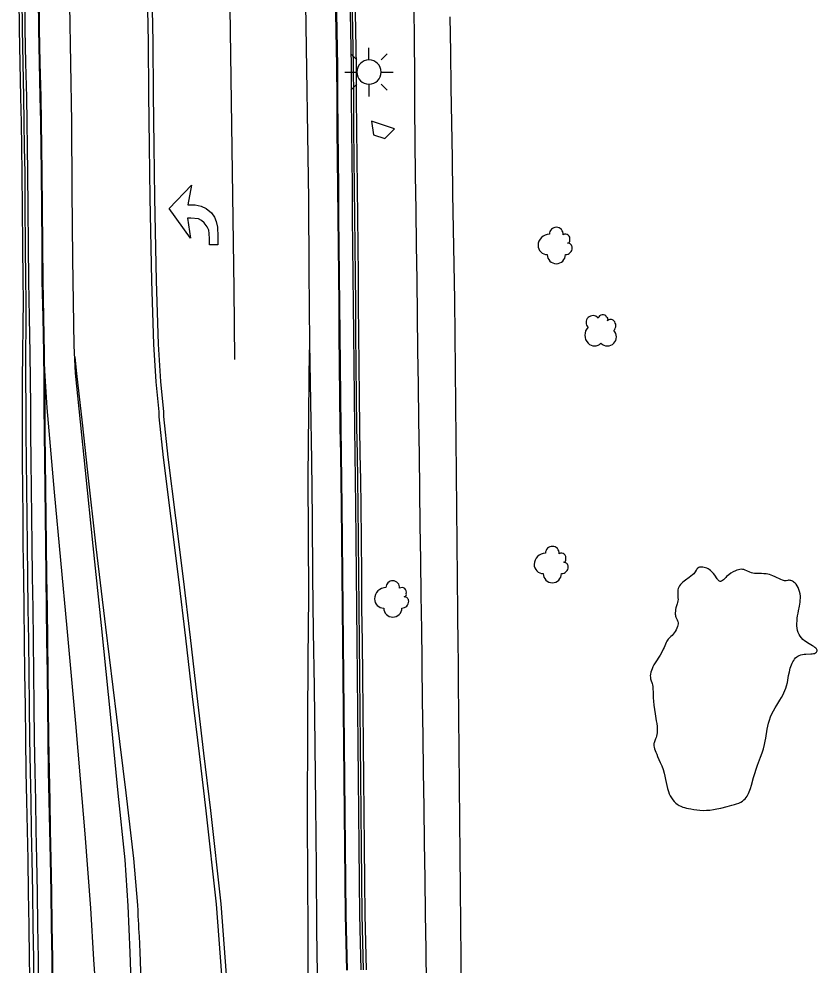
# Model space of a CAD drawing. Header units: feet. Extents: x 3174203 to 3175581, y 1715832 to 1717426.
# Drawn here: x 3175466.3 to 3175574.3, y 1715989 to 1716117.1 of the extents above; entities that cross this region are included whole.
import ezdxf

# ---------------------------------------------------------------- set-up
doc = ezdxf.new("R2010")
doc.units = ezdxf.units.FT
doc.header["$MEASUREMENT"] = 0
for name, color, linetype, lineweight in [('BACK_OF_CURB', 5, 'Continuous', 30), ('BOTTOM_OF_CURB', 3, 'Continuous', 30), ('FOOT_PATH', 2, 'Continuous', 30), ('GUTTER', 30, 'Continuous', 30), ('LIGHT_POLE', 5, 'Continuous', 30), ('PAINT_STRIPE', 4, 'Continuous', 30), ('SHRUB', 14, 'Continuous', 30), ('SIGN_BOARD', 2, 'Continuous', 30), ('SINGLE_TREE', 3, 'Continuous', 30), ('TOP_OF_CURB', 1, 'Continuous', 30)]:
    doc.layers.add(name, color=color, linetype=linetype, lineweight=lineweight)
doc.layers.add('PAVED_ROAD', color=140, linetype='Continuous', lineweight=30, true_color=0x38a9ff)
doc.layers.add('TREELINE', color=80, linetype='Continuous', lineweight=30, true_color=0x36ff17)

# ---------------------------------------------------------------- blocks, each defined once
blk = doc.blocks.new('SYM205')
at = {"lineweight": -2}
for p, q in [((0, 0.25), (0, 0.5)), ((-0.25, 0.25), (-0.375, 0.375)), ((0.25, 0.25), (0.375, 0.375)), ((0.25, 0), (0.5, 0)), ((-0.25, -0.25), (-0.375, -0.375)), ((0, -0.25), (0, -0.5)), ((0.25, -0.25), (0.375, -0.375))]:
    blk.add_line(p, q, dxfattribs=at)
at = {"lineweight": -2, "flags": 128}
blk.add_lwpolyline([(-0.5, 0), (-0.25, 0, 1), (0.25, 0, 1), (-0.25, 0)], format="xyb", dxfattribs=at)
blk = doc.blocks.new('SYM205_1')
at = {"layer": 'LIGHT_POLE', "ltscale": 0.25, "xscale": 26.246667, "yscale": 26.246667, "zscale": 26.246667}
blk.add_blockref('SYM205', (0, 0), dxfattribs=at)
blk = doc.blocks.new('SYM003')
at = {"layer": 'LIGHT_POLE', "ltscale": 0.25, "xscale": 0.5, "yscale": 0.5, "zscale": 0.5}
blk.add_blockref('SYM205_1', (0, 0), dxfattribs=at)
blk = doc.blocks.new('SYM231')
at = {"layer": 'SHRUB', "ltscale": 0.25}
for centre, radius, start, end in [((-3.391965, -0.296476), 6.151558, 89.999957, 180.000043), ((0.298974, 5.855085), 3.690935, 89.999957, 180.000043), ((0.29898, 5.855085), 3.690935, 354.734283, 90.000043), ((5.220229, 3.394459), 2.460623, 342.885514, 120.419776), ((6.45054, 2.164144), 1.230312, 269.999957, 24.295265), ((6.450541, -1.526791), 2.460623, 359.999957, 90.000043), ((-4.622277, -0.296484), 4.921246, 179.999957, 270.000043), ((5.22023, -1.526796), 3.690935, 269.999957, 0.000043), ((0.298973, -5.217734), 4.921246, 179.999957, 270.000043), ((0.298981, -5.217734), 4.921246, 269.999957, 0.000043)]:
    blk.add_arc(centre, radius, start, end, dxfattribs=at)
blk = doc.blocks.new('SYM006')
at = {"layer": 'SHRUB', "ltscale": 0.25, "xscale": 0.5, "yscale": 0.5, "zscale": 0.5}
blk.add_blockref('SYM231', (0, 0), dxfattribs=at)
blk = doc.blocks.new('SYM217')
at = {"layer": 'SINGLE_TREE', "ltscale": 0.25}
for centre, radius, start, end in [((-3.999321, 4.74055), 3.690935, 134.999957, 225.000043), ((-3.999317, 4.740554), 3.690935, 39.734283, 135.000043), ((1.220457, 6.480478), 2.460623, 27.885514, 165.419776), ((2.960383, 6.480475), 1.230312, 314.999957, 69.295265), ((5.570268, 3.870591), 2.460623, 44.999957, 135.000043), ((4.70031, 3.000626), 3.690935, 314.999957, 45.000043), ((-2.259399, -2.219148), 6.151558, 134.999957, 225.000043), ((3.830349, -3.08911), 4.921246, 314.999957, 45.000043), ((-3.129355, -3.089116), 4.921246, 224.999957, 315.000043), ((3.830344, -3.089116), 4.921246, 224.999957, 315.000043)]:
    blk.add_arc(centre, radius, start, end, dxfattribs=at)
blk = doc.blocks.new('SYM007')
at = {"layer": 'SINGLE_TREE', "ltscale": 0.25, "xscale": 0.5, "yscale": 0.5, "zscale": 0.5}
blk.add_blockref('SYM217', (0, 0), dxfattribs=at)
blk = doc.blocks.new('SYM207')
at = {"layer": 'SIGN_BOARD', "ltscale": 2.809322}
blk.add_3dface([(-1.322683, 1.213682), (-1.067804, -0.602562), (0.487143, -1.125157), (1.787212, 0.168493)], dxfattribs=at)
blk = doc.blocks.new('SYM008')
at = {"layer": 'SIGN_BOARD', "ltscale": 2.809322, "xscale": 0.5, "yscale": 0.5, "zscale": 0.5}
blk.add_blockref('SYM207', (0, 0), dxfattribs=at)

msp = doc.modelspace()

# ---------------------------------------------------------------- linework, layer by layer
at = {"layer": 'BACK_OF_CURB'}
for points in [[(3175511.784587, 1716120.375135, 5255.079), (3175511.873038, 1716115.563173, 5254.977), (3175511.96157, 1716110.746856, 5254.908), (3175511.986335, 1716106.49212, 5254.92), (3175512.011065, 1716102.243445, 5254.765), (3175512.053643, 1716098.280029, 5254.706019), (3175512.096239, 1716094.314907, 5254.645629), (3175512.138835, 1716090.349785, 5254.581381), (3175512.181439, 1716086.383957, 5254.519147), (3175512.215895, 1716082.42579, 5254.461747), (3175512.250344, 1716078.468331, 5254.404748), (3175512.284789, 1716074.511491, 5254.344754), (3175512.329163, 1716070.282665, 5254.280489), (3175512.373544, 1716066.053219, 5254.219328), (3175512.417906, 1716061.825563, 5254.158753), (3175512.473165, 1716058.295791, 5254.112243), (3175512.528453, 1716054.76423, 5254.066424), (3175512.583777, 1716051.230368, 5254.024546), (3175512.625252, 1716046.631405, 5253.975294), (3175512.666707, 1716042.034742, 5253.92999), (3175512.708159, 1716037.438353, 5253.885505), (3175512.753402, 1716032.824765, 5253.838864), (3175512.798647, 1716028.210903, 5253.795144), (3175512.843893, 1716023.597042, 5253.754311), (3175512.889138, 1716018.983181, 5253.717262), (3175512.934384, 1716014.36932, 5253.683728), (3175512.979629, 1716009.755458, 5253.653723), (3175513.024874, 1716005.141597, 5253.621984), (3175513.07012, 1716000.527736, 5253.586186), (3175513.115311, 1715995.919445, 5253.549), (3175513.211532, 1715992.201507, 5253.513), (3175513.308064, 1715988.471555, 5253.635)], [(3175466.347184, 1716119.984637, 5255.104), (3175466.383274, 1716115.721212, 5255.095), (3175466.479947, 1716111.125289, 5254.992), (3175466.576469, 1716106.536589, 5254.900762), (3175466.63097, 1716103.131641, 5254.834979), (3175466.685504, 1716099.72463, 5254.769618), (3175466.739982, 1716096.321091, 5254.708856), (3175466.776888, 1716091.430367, 5254.625539), (3175466.81382, 1716086.53617, 5254.546357), (3175466.850795, 1716081.636441, 5254.467855), (3175466.90218, 1716079.191906, 5254.430789), (3175466.764572, 1716068.272148, 5254.281193), (3175466.763049, 1716064.697757, 5254.236551), (3175466.781367, 1716061.130108, 5254.195805), (3175466.763108, 1716057.337106, 5254.153217), (3175466.806868, 1716053.543738, 5254.114622), (3175466.850629, 1716049.75037, 5254.080636), (3175466.894395, 1716045.95647, 5254.051594), (3175466.947783, 1716041.646698, 5254.019999), (3175467.001164, 1716037.337457, 5253.98696), (3175467.054548, 1716033.028007, 5253.950802), (3175467.110996, 1716028.591141, 5253.912999), (3175467.167442, 1716024.154484, 5253.87877), (3175467.223888, 1716019.717827, 5253.848495), (3175467.2804, 1716015.276002, 5253.823), (3175467.363684, 1716011.309648, 5253.746), (3175467.446859, 1716007.348463, 5253.919), (3175467.529959, 1716003.390856, 5253.907), (3175467.598338, 1715998.911788, 5253.763), (3175467.666771, 1715994.429141, 5253.681), (3175467.735205, 1715989.946493, 5253.732), (3175467.803632, 1715985.464253, 5253.697)]]:
    msp.add_polyline3d(points, dxfattribs=at)
at = {"layer": 'BOTTOM_OF_CURB'}
for points in [[(3175511.002821, 1716125.174354, 5254.753), (3175511.179724, 1716115.550428, 5254.51), (3175511.268176, 1716110.738466, 5254.418), (3175511.292915, 1716106.488084, 5254.361681), (3175511.317655, 1716102.237703, 5254.298262), (3175511.360251, 1716098.27258, 5254.2377), (3175511.402848, 1716094.307458, 5254.17289), (3175511.445444, 1716090.342336, 5254.106672), (3175511.48804, 1716086.377214, 5254.043608), (3175511.52249, 1716082.419754, 5253.98422), (3175511.556939, 1716078.462295, 5253.925495), (3175511.591389, 1716074.504835, 5253.870297), (3175511.63577, 1716070.275389, 5253.81075), (3175511.680151, 1716066.045943, 5253.746762), (3175511.724531, 1716061.816497, 5253.687187), (3175511.779819, 1716058.284936, 5253.635449), (3175511.835107, 1716054.753375, 5253.587803), (3175511.890394, 1716051.221814, 5253.544191), (3175511.931849, 1716046.625151, 5253.492334), (3175511.973304, 1716042.028489, 5253.443478), (3175512.014758, 1716037.431826, 5253.397434), (3175512.060004, 1716032.817965, 5253.35482), (3175512.105249, 1716028.204104, 5253.316093), (3175512.150495, 1716023.590242, 5253.281031), (3175512.19574, 1716018.976381, 5253.249938), (3175512.240986, 1716014.36252, 5253.219478), (3175512.286231, 1716009.748658, 5253.184658), (3175512.331476, 1716005.134797, 5253.149047), (3175512.376722, 1716000.520936, 5253.109075), (3175512.421967, 1715995.907075, 5253.070323), (3175512.518333, 1715992.183566, 5253.04344), (3175512.614698, 1715988.460058, 5253.017368)], [(3175469.053182, 1715985.482922, 5253.089), (3175468.984748, 1715989.965569, 5253.166), (3175468.916315, 1715994.448217, 5253.141), (3175468.847881, 1715998.930864, 5253.174715), (3175468.779448, 1716003.413512, 5253.206792), (3175468.696273, 1716007.374697, 5253.2329), (3175468.613097, 1716011.335883, 5253.259463), (3175468.529922, 1716015.297068, 5253.28167), (3175468.473476, 1716019.733725, 5253.310813), (3175468.41703, 1716024.170382, 5253.343448), (3175468.360584, 1716028.607039, 5253.380209), (3175468.304138, 1716033.043695, 5253.417741), (3175468.250757, 1716037.352936, 5253.452928), (3175468.197376, 1716041.662177, 5253.489009), (3175468.143995, 1716045.971418, 5253.528884), (3175468.100234, 1716049.764786, 5253.567872), (3175468.056474, 1716053.558153, 5253.610656), (3175468.012714, 1716057.351521, 5253.654125), (3175467.968954, 1716061.144889, 5253.696), (3175467.938539, 1716064.716414, 5253.735), (3175467.908124, 1716068.287939, 5253.77875), (3175467.877709, 1716071.859464, 5253.826677), (3175467.774826, 1716076.753817, 5253.892992), (3175467.671943, 1716081.648169, 5253.958694), (3175467.635011, 1716086.542366, 5254.027), (3175467.598079, 1716091.436564, 5254.048), (3175467.561146, 1716096.330761, 5254.169), (3175467.506613, 1716099.737773, 5254.243562), (3175467.452079, 1716103.144784, 5254.315919), (3175467.397545, 1716106.551796, 5254.384554), (3175467.30098, 1716111.142559, 5254.481851), (3175467.204415, 1716115.733323, 5254.580062), (3175467.168369, 1716119.991588, 5254.6742)]]:
    msp.add_polyline3d(points, dxfattribs=at)
at = {"layer": 'FOOT_PATH'}
for points in [[(3175519.752175, 1716118.736703, 5255.320674), (3175519.793755, 1716114.183047, 5255.219022), (3175519.835335, 1716109.62939, 5255.121132), (3175519.876916, 1716105.075734, 5255.019649), (3175519.918496, 1716100.522077, 5254.914214), (3175519.960076, 1716095.968421, 5254.805), (3175520.023308, 1716091.235963, 5254.715), (3175520.08654, 1716086.503505, 5254.667), (3175520.149772, 1716081.771047, 5254.609165), (3175520.213004, 1716077.038589, 5254.549965), (3175520.276236, 1716072.306132, 5254.486973), (3175520.339468, 1716067.573674, 5254.426566), (3175520.4027, 1716062.841216, 5254.37072), (3175520.465932, 1716058.108758, 5254.31925), (3175520.529164, 1716053.3763, 5254.272), (3175520.592396, 1716048.643842, 5254.2205), (3175520.655628, 1716043.911384, 5254.172), (3175520.71886, 1716039.178927, 5254.12575), (3175520.782092, 1716034.446469, 5254.082941), (3175520.83545, 1716030.452975, 5254.050322), (3175520.845324, 1716029.714011, 5254.031509), (3175520.910722, 1716024.900034, 5253.997578), (3175520.976121, 1716020.086057, 5253.967), (3175521.04152, 1716015.27208, 5253.935), (3175521.106918, 1716010.458103, 5253.904351), (3175521.172317, 1716005.644126, 5253.877657), (3175521.237716, 1716000.830149, 5253.85496), (3175521.303114, 1715996.016173, 5253.835782), (3175521.368513, 1715991.202196, 5253.818), (3175521.433912, 1715986.388219, 5253.851)], [(3175524.626294, 1716117.42747, 5255.345149), (3175524.704434, 1716112.637326, 5255.236625), (3175524.782574, 1716107.847183, 5255.13298), (3175524.860714, 1716103.05704, 5255.026), (3175524.938854, 1716098.266897, 5254.883), (3175525.016994, 1716093.476753, 5254.816), (3175525.095134, 1716088.68661, 5254.755776), (3175525.173274, 1716083.896467, 5254.691954), (3175525.251415, 1716079.106324, 5254.626837), (3175525.329555, 1716074.31618, 5254.559207), (3175525.373763, 1716069.630799, 5254.496996), (3175525.417972, 1716064.945417, 5254.438865), (3175525.46218, 1716060.260036, 5254.384994), (3175525.506389, 1716055.574654, 5254.335528), (3175525.550597, 1716050.889272, 5254.290456), (3175525.594806, 1716046.203891, 5254.246182), (3175525.639014, 1716041.518509, 5254.206281), (3175525.683223, 1716036.833128, 5254.170636), (3175525.727431, 1716032.147746, 5254.135061), (3175525.743547, 1716030.439737, 5254.121004), (3175525.77164, 1716027.462364, 5254.119573), (3175525.815848, 1716022.776983, 5254.081571), (3175525.860057, 1716018.091601, 5254.047205), (3175525.904265, 1716013.40622, 5254.016493), (3175525.948474, 1716008.720838, 5253.989437), (3175525.995252, 1716004.039002, 5253.968181), (3175526.042029, 1715999.357165, 5253.949068), (3175526.088807, 1715994.675329, 5253.938801), (3175526.135585, 1715989.993493, 5253.93), (3175526.182363, 1715985.311656, 5253.908)]]:
    msp.add_polyline3d(points, dxfattribs=at)
at = {"layer": 'GUTTER'}
for points in [[(3175509.241736, 1716120.335828, 5254.768786), (3175509.330149, 1716115.525956, 5254.672755), (3175509.418562, 1716110.716084, 5254.580541), (3175509.443281, 1716106.469234, 5254.50275), (3175509.468, 1716102.222384, 5254.429193), (3175509.510604, 1716098.256596, 5254.364463), (3175509.553207, 1716094.290807, 5254.3035), (3175509.595811, 1716090.325018, 5254.242), (3175509.638414, 1716086.359229, 5254.176715), (3175509.672863, 1716082.401846, 5254.116), (3175509.707312, 1716078.444463, 5254.05875), (3175509.741761, 1716074.48708, 5254.005), (3175509.786164, 1716070.255492, 5253.9435), (3175509.830567, 1716066.023904, 5253.877), (3175509.874971, 1716061.792316, 5253.814211), (3175509.930251, 1716058.261209, 5253.76593), (3175509.985532, 1716054.730103, 5253.718411), (3175510.040812, 1716051.198996, 5253.675067), (3175510.082251, 1716046.604136, 5253.623916), (3175510.123689, 1716042.009277, 5253.576688), (3175510.165128, 1716037.414417, 5253.531492), (3175510.21039, 1716032.798823, 5253.486137), (3175510.255652, 1716028.18323, 5253.444718), (3175510.300915, 1716023.567636, 5253.407207), (3175510.346177, 1716018.952043, 5253.370406), (3175510.39144, 1716014.33645, 5253.3375), (3175510.436702, 1716009.720856, 5253.306), (3175510.481965, 1716005.105263, 5253.27675), (3175510.527227, 1716000.489669, 5253.2515), (3175510.572489, 1715995.874076, 5253.22843), (3175510.668825, 1715992.151734, 5253.20925), (3175510.76516, 1715988.429391, 5253.192798)], [(3175470.890582, 1715985.510373, 5253.145), (3175470.822126, 1715989.994486, 5253.17725), (3175470.75367, 1715994.478599, 5253.207), (3175470.685214, 1715998.962712, 5253.2365), (3175470.616759, 1716003.446825, 5253.263151), (3175470.5336, 1716007.407232, 5253.28325), (3175470.450441, 1716011.367639, 5253.30325), (3175470.367282, 1716015.328046, 5253.326519), (3175470.310861, 1716019.762726, 5253.35331), (3175470.25444, 1716024.197405, 5253.383822), (3175470.198019, 1716028.632085, 5253.4175), (3175470.141598, 1716033.066765, 5253.454807), (3175470.088222, 1716037.375642, 5253.486597), (3175470.034845, 1716041.68452, 5253.522418), (3175469.981468, 1716045.993397, 5253.562135), (3175469.937718, 1716049.785876, 5253.600959), (3175469.893969, 1716053.578354, 5253.640496), (3175469.850219, 1716057.370833, 5253.683967), (3175469.806469, 1716061.163311, 5253.731441), (3175469.776029, 1716064.737741, 5253.78), (3175469.74559, 1716068.31217, 5253.830801), (3175469.71515, 1716071.886599, 5253.877459), (3175469.612276, 1716076.780506, 5253.944713), (3175469.509403, 1716081.674413, 5254.015986), (3175469.472482, 1716086.567075, 5254.0911), (3175469.435561, 1716091.459737, 5254.169797), (3175469.398641, 1716096.352399, 5254.252307), (3175469.344041, 1716099.763541, 5254.31351), (3175469.28944, 1716103.174682, 5254.37867), (3175469.23484, 1716106.585823, 5254.444557), (3175469.138348, 1716111.173123, 5254.5385), (3175469.041856, 1716115.760423, 5254.635518), (3175469.00582, 1716120.017544, 5254.727)]]:
    msp.add_polyline3d(points, dxfattribs=at)
at = {"layer": 'PAINT_STRIPE'}
for points in [[(3175495.5674, 1716071.023833, 5254.46), (3175495.441942, 1716080.542876, 5254.604723), (3175495.316484, 1716090.061919, 5254.744982), (3175495.191026, 1716099.580962, 5254.881), (3175495.065568, 1716109.100004, 5255.04), (3175494.940111, 1716118.619047, 5255.211), (3175494.814653, 1716128.13809, 5255.424), (3175494.689195, 1716137.657133, 5255.662), (3175494.563737, 1716147.176176, 5255.90899), (3175494.440246, 1716156.79547, 5256.154182), (3175494.316756, 1716166.414764, 5256.395), (3175494.193266, 1716176.034058, 5256.627), (3175494.069775, 1716185.653352, 5256.895), (3175493.946285, 1716195.272647, 5257.193038), (3175493.822794, 1716204.891941, 5257.493), (3175493.699304, 1716214.511235, 5257.759), (3175493.575814, 1716224.130529, 5257.864)], [(3175481.587534, 1715985.631295, 5253.589159), (3175481.405787, 1715990.826509, 5253.622086), (3175481.140956, 1715997.138694, 5253.662229), (3175480.704764, 1716003.352171, 5253.698725), (3175479.790838, 1716012.350282, 5253.747027), (3175478.773057, 1716022.595244, 5253.797853), (3175477.526794, 1716035.042977, 5253.858), (3175476.399964, 1716045.817851, 5253.902), (3175475.340641, 1716056.042033, 5253.981), (3175474.011294, 1716069.20151, 5254.105), (3175473.824354, 1716072.921284, 5254.143), (3175473.616644, 1716084.662468, 5254.295), (3175473.554331, 1716093.909949, 5254.454), (3175473.492018, 1716103.15743, 5254.624), (3175473.352462, 1716111.105134, 5254.78), (3175473.073351, 1716127.000541, 5255.114)], [(3175493.798085, 1715987.767664, 5253.748432), (3175493.0728, 1715997.345936, 5253.815796), (3175491.667027, 1716009.962349, 5253.909), (3175490.753198, 1716017.702395, 5253.966), (3175489.839369, 1716025.442442, 5254.021), (3175488.915199, 1716033.358741, 5254.081614), (3175487.991028, 1716041.27504, 5254.146179), (3175486.952348, 1716049.526049, 5254.214308), (3175485.913669, 1716057.777058, 5254.286706), (3175485.306976, 1716063.28173, 5254.338232), (3175485.306976, 1716063.949452, 5254.347192), (3175484.893521, 1716068.023912, 5254.397868), (3175484.580603, 1716073.095581, 5254.459433), (3175484.310168, 1716081.670319, 5254.558), (3175484.081551, 1716092.919439, 5254.734), (3175484.008849, 1716099.936746, 5254.864), (3175483.936147, 1716106.954053, 5254.995), (3175483.863446, 1716113.97136, 5255.134), (3175483.707997, 1716122.890312, 5255.327)], [(3175494.428154, 1715987.80396, 5253.744841), (3175493.701168, 1715997.404716, 5253.813834), (3175492.293929, 1716010.034281, 5253.909656), (3175491.380003, 1716017.775151, 5253.96675), (3175490.466077, 1716025.51602, 5254.023664), (3175489.541765, 1716033.433526, 5254.086746), (3175488.617454, 1716041.351033, 5254.153996), (3175487.578901, 1716049.601033, 5254.224947), (3175486.540349, 1716057.851033, 5254.300378), (3175485.937988, 1716063.316398, 5254.353665), (3175485.937988, 1716063.981386, 5254.36266), (3175485.522567, 1716068.075214, 5254.411023), (3175485.211002, 1716073.124963, 5254.465), (3175484.940978, 1716081.686676, 5254.572), (3175484.712496, 1716092.929119, 5254.752), (3175484.639798, 1716099.946122, 5254.878), (3175484.567099, 1716106.963124, 5255.006), (3175484.4944, 1716113.980127, 5255.144), (3175484.338942, 1716122.89966, 5255.339)], [(3175506.767486, 1715984.948507, 5253.39549), (3175506.640588, 1715993.81349, 5253.446343), (3175506.578275, 1716002.30247, 5253.491419), (3175506.515962, 1716010.79145, 5253.533), (3175506.412106, 1716018.771299, 5253.588), (3175506.308251, 1716026.751148, 5253.664), (3175506.214781, 1716034.232256, 5253.735), (3175506.121312, 1716041.713365, 5253.818), (3175506.038227, 1716049.537357, 5253.9), (3175505.955143, 1716057.36135, 5253.994), (3175505.820131, 1716065.310028, 5254.106), (3175505.68512, 1716073.258705, 5254.219261), (3175505.613389, 1716082.974405, 5254.354), (3175505.541658, 1716092.690105, 5254.487), (3175505.411859, 1716101.505781, 5254.622), (3175505.28206, 1716110.321456, 5254.793), (3175505.152262, 1716119.137132, 5254.969)], [(3175506.233135, 1715912.37797, 5252.973466), (3175506.230267, 1715912.643443, 5252.975), (3175506.129284, 1715921.989179, 5253.030645), (3175506.028301, 1715931.334914, 5253.081848), (3175505.927318, 1715940.68065, 5253.128574), (3175505.826335, 1715950.026386, 5253.174), (3175505.725352, 1715959.372122, 5253.185), (3175505.624369, 1715968.717857, 5253.352), (3175505.523386, 1715978.063593, 5253.401223), (3175505.486063, 1715985.731404, 5253.442741), (3175505.44874, 1715993.399216, 5253.488519), (3175505.411417, 1716001.067027, 5253.533594), (3175505.374094, 1716008.734839, 5253.577), (3175505.415636, 1716021.972244, 5253.658), (3175505.477949, 1716030.492396, 5253.733), (3175505.540262, 1716039.012547, 5253.816), (3175505.509106, 1716047.0963, 5253.919492), (3175505.477949, 1716055.180053, 5254.01561), (3175505.561033, 1716063.772938, 5254.11631), (3175505.644117, 1716072.365822, 5254.213)], [(3175477.934214, 1715880.264398, 5252.748269), (3175477.91132, 1715882.013479, 5252.757861), (3175477.794699, 1715890.923271, 5252.810138), (3175477.678078, 1715899.833064, 5252.866272), (3175477.561458, 1715908.742856, 5252.923122), (3175477.444837, 1715917.652648, 5252.984), (3175477.328216, 1715926.562441, 5253.047472), (3175477.260061, 1715935.196454, 5253.1075), (3175477.191906, 1715943.830467, 5253.16725), (3175477.123751, 1715952.46448, 5253.2225), (3175477.055596, 1715961.098493, 5253.2775), (3175476.987441, 1715969.732506, 5253.3355), (3175476.919286, 1715978.366519, 5253.394423), (3175476.776161, 1715985.359115, 5253.437827), (3175476.485366, 1715989.868561, 5253.462057), (3175476.085523, 1715996.814562, 5253.495556), (3175475.322187, 1716006.851716, 5253.54323), (3175474.676801, 1716014.315383, 5253.576), (3175474.031415, 1716021.77905, 5253.609987), (3175472.866011, 1716034.697878, 5253.672582), (3175472.002505, 1716043.885846, 5253.720582), (3175471.139, 1716053.073815, 5253.76923), (3175470.162761, 1716064.482505, 5253.833925), (3175469.740133, 1716071.008542, 5253.873)], [(3175482.935302, 1715985.667913, 5253.614), (3175482.753023, 1715990.878336, 5253.651), (3175482.734312, 1715991.229868, 5253.654), (3175482.715601, 1715991.5814, 5253.656), (3175482.678179, 1715992.284464, 5253.662), (3175482.659467, 1715992.635996, 5253.664), (3175482.640756, 1715992.987528, 5253.667), (3175482.584623, 1715994.042124, 5253.679), (3175482.565911, 1715994.393656, 5253.681), (3175482.5472, 1715994.745188, 5253.687), (3175482.528489, 1715995.09672, 5253.691), (3175482.491067, 1715995.799784, 5253.697), (3175482.472356, 1715996.151316, 5253.699), (3175482.453644, 1715996.502848, 5253.702), (3175482.416222, 1715997.205912, 5253.706), (3175481.883831, 1716003.505665, 5253.736), (3175480.853889, 1716012.420892, 5253.778229), (3175479.608716, 1716022.669611, 5253.831699), (3175478.081806, 1716034.848519, 5253.899119), (3175476.775296, 1716045.686902, 5253.959743), (3175475.670536, 1716055.780461, 5254.019744), (3175474.927229, 1716062.466237, 5254.062183), (3175474.183922, 1716069.152014, 5254.108181), (3175473.958408, 1716071.408221, 5254.125)]]:
    msp.add_polyline3d(points, dxfattribs=at)
msp.add_polyline3d([(3175492.143602, 1716086.57468, 5254.742125), (3175492.107994, 1716087.358415, 5254.743806), (3175492.096125, 1716088.070902, 5254.749429), (3175492.013041, 1716088.545893, 5254.756), (3175491.811265, 1716088.973385, 5254.765), (3175491.419583, 1716089.519624, 5254.774474), (3175491.0279, 1716089.852118, 5254.777587), (3175490.648086, 1716090.053989, 5254.777593), (3175489.59173, 1716090.148987, 5254.769), (3175489.140702, 1716090.172737, 5254.768), (3175489.532384, 1716087.477163, 5254.712), (3175486.671914, 1716091.455213, 5254.781803), (3175489.686684, 1716094.613903, 5254.84), (3175489.211917, 1716091.953953, 5254.812892), (3175490.17332, 1716091.977703, 5254.813), (3175490.992292, 1716091.811456, 5254.809748), (3175491.692573, 1716091.467087, 5254.802976), (3175492.380985, 1716090.897098, 5254.791), (3175492.796406, 1716090.27961, 5254.779), (3175493.021921, 1716089.721495, 5254.769468), (3175493.199958, 1716088.93776, 5254.759979), (3175493.235566, 1716087.667159, 5254.74895), (3175493.235566, 1716086.57468, 5254.743518)], close=True, dxfattribs=at)
at = {"layer": 'PAVED_ROAD'}
for points in [[(3175509.141745, 1716120.334392, 5254.77275), (3175509.230156, 1716115.524633, 5254.677125), (3175509.318567, 1716110.714874, 5254.585433), (3175509.343285, 1716106.468215, 5254.508501), (3175509.368003, 1716102.221556, 5254.435211), (3175509.410607, 1716098.255731, 5254.367389), (3175509.453211, 1716094.289906, 5254.303), (3175509.495815, 1716090.324081, 5254.2425), (3175509.538419, 1716086.358256, 5254.181968), (3175509.572868, 1716082.400878, 5254.1235), (3175509.607316, 1716078.443499, 5254.0655), (3175509.641765, 1716074.48612, 5254.01), (3175509.68617, 1716070.254416, 5253.946), (3175509.730574, 1716066.022712, 5253.88125), (3175509.774979, 1716061.791008, 5253.818929), (3175509.830259, 1716058.259926, 5253.770405), (3175509.885539, 1716054.728845, 5253.725284), (3175509.940819, 1716051.197763, 5253.683367), (3175509.982257, 1716046.603, 5253.633084), (3175510.023694, 1716042.008238, 5253.58599), (3175510.065132, 1716037.413476, 5253.540209), (3175510.110395, 1716032.797788, 5253.494544), (3175510.155659, 1716028.182101, 5253.452397), (3175510.200922, 1716023.566414, 5253.414094), (3175510.246185, 1716018.950727, 5253.379242), (3175510.291449, 1716014.33504, 5253.345), (3175510.336712, 1716009.719353, 5253.31375), (3175510.381975, 1716005.103666, 5253.28425), (3175510.427239, 1716000.487979, 5253.25675), (3175510.472502, 1715995.872292, 5253.23326), (3175510.568836, 1715992.150013, 5253.214), (3175510.665169, 1715988.427733, 5253.192)], [(3175470.990571, 1715985.511867, 5253.150808), (3175470.922114, 1715989.99606, 5253.183), (3175470.853657, 1715994.480253, 5253.214), (3175470.7852, 1715998.964446, 5253.2415), (3175470.716743, 1716003.448638, 5253.266), (3175470.633584, 1716007.409003, 5253.28625), (3175470.550426, 1716011.369367, 5253.308), (3175470.467268, 1716015.329732, 5253.327908), (3175470.410849, 1716019.764304, 5253.354977), (3175470.354429, 1716024.198876, 5253.386313), (3175470.29801, 1716028.633448, 5253.42175), (3175470.241591, 1716033.06802, 5253.459975), (3175470.188214, 1716037.376878, 5253.493107), (3175470.134838, 1716041.685736, 5253.528172), (3175470.081461, 1716045.994593, 5253.567346), (3175470.037712, 1716049.787024, 5253.606271), (3175469.993963, 1716053.579454, 5253.649539), (3175469.950213, 1716057.371884, 5253.69359), (3175469.906464, 1716061.164314, 5253.741902), (3175469.876023, 1716064.738901, 5253.79125), (3175469.845582, 1716068.313488, 5253.842063), (3175469.815141, 1716071.888076, 5253.888), (3175469.712268, 1716076.781959, 5253.955311), (3175469.609395, 1716081.675841, 5254.026571), (3175469.572475, 1716086.56842, 5254.1016), (3175469.535555, 1716091.460998, 5254.180138), (3175469.498635, 1716096.353577, 5254.262206), (3175469.444031, 1716099.764943, 5254.322823), (3175469.389427, 1716103.176309, 5254.387218), (3175469.334824, 1716106.587675, 5254.452311), (3175469.238335, 1716111.174787, 5254.545), (3175469.141847, 1716115.761898, 5254.641018), (3175469.105812, 1716120.018956, 5254.7325)]]:
    msp.add_polyline3d(points, dxfattribs=at)
at = {"layer": 'TOP_OF_CURB'}
for points in [[(3175511.395261, 1716120.367979, 5255.013726), (3175511.483712, 1716115.556016, 5254.928873), (3175511.572199, 1716110.742145, 5254.844678), (3175511.596949, 1716106.489854, 5254.773725), (3175511.621685, 1716102.24022, 5254.702551), (3175511.664273, 1716098.275847, 5254.63585), (3175511.706869, 1716094.310724, 5254.572924), (3175511.749466, 1716090.345602, 5254.510684), (3175511.792065, 1716086.38017, 5254.452233), (3175511.826518, 1716082.422401, 5254.393749), (3175511.860967, 1716078.464941, 5254.330319), (3175511.895414, 1716074.507753, 5254.27172), (3175511.939792, 1716070.278579, 5254.214), (3175511.984173, 1716066.049133, 5254.155497), (3175512.028546, 1716061.820472, 5254.096117), (3175512.083821, 1716058.289695, 5254.049502), (3175512.139109, 1716054.758134, 5254.000254), (3175512.194412, 1716051.225565, 5253.950757), (3175512.235876, 1716046.627893, 5253.891623), (3175512.277331, 1716042.031231, 5253.83575), (3175512.318784, 1716037.434688, 5253.784565), (3175512.364029, 1716032.820946, 5253.736908), (3175512.409274, 1716028.207085, 5253.689914), (3175512.454519, 1716023.593224, 5253.6465), (3175512.499765, 1716018.979362, 5253.60625), (3175512.54501, 1716014.365501, 5253.569875), (3175512.590256, 1716009.75164, 5253.53675), (3175512.635501, 1716005.137779, 5253.499778), (3175512.680747, 1716000.523917, 5253.465), (3175512.725968, 1715995.912499, 5253.376), (3175512.82227, 1715992.191432, 5253.402), (3175512.918709, 1715988.465099, 5253.468)], [(3175466.736327, 1716119.987931, 5255.068846), (3175466.772395, 1716115.726951, 5254.984964), (3175466.869017, 1716111.133473, 5254.893753), (3175466.96556, 1716106.543796, 5254.802009), (3175467.020076, 1716103.13787, 5254.73729), (3175467.07461, 1716099.730858, 5254.676077), (3175467.129115, 1716096.325673, 5254.618664), (3175467.166033, 1716091.433303, 5254.537028), (3175467.202966, 1716086.539106, 5254.459236), (3175467.23992, 1716081.641999, 5254.385557), (3175467.291175, 1716079.203684, 5254.350925), (3175467.228393, 1716068.28215, 5254.24403), (3175467.258808, 1716064.710625, 5254.205851), (3175467.289232, 1716061.138074, 5254.166241), (3175467.333004, 1716057.34368, 5254.124755), (3175467.376764, 1716053.550312, 5254.08644), (3175467.420524, 1716049.756944, 5254.051493), (3175467.464287, 1716045.963287, 5254.019923), (3175467.517672, 1716041.653757, 5253.986367), (3175467.571053, 1716037.344516, 5253.949323), (3175467.624436, 1716033.035162, 5253.911658), (3175467.680883, 1716028.598391, 5253.873276), (3175467.737329, 1716024.161734, 5253.839399), (3175467.793775, 1716019.725078, 5253.806334), (3175467.850257, 1716015.285609, 5253.777695), (3175467.933491, 1716011.321613, 5253.756), (3175468.016667, 1716007.360427, 5253.773), (3175468.099801, 1716003.401188, 5253.762), (3175468.168205, 1715998.920488, 5253.72), (3175468.236638, 1715994.43784, 5253.591), (3175468.305072, 1715989.955193, 5253.695), (3175468.373502, 1715985.472767, 5253.572)]]:
    msp.add_polyline3d(points, dxfattribs=at)
at = {"layer": 'TREELINE'}
msp.add_polyline3d([(3175571.472406, 1716040.637431, 5247.923497), (3175571.351987, 1716040.779, 5247.924818), (3175571.230504, 1716040.892816, 5247.921221), (3175571.110085, 1716040.981995, 5247.918508), (3175570.992858, 1716041.049656, 5247.920858), (3175570.880952, 1716041.098915, 5247.919053), (3175570.776494, 1716041.132891, 5247.9215), (3175570.681614, 1716041.154702, 5247.920211), (3175570.541894, 1716041.171342, 5247.920846), (3175570.430689, 1716041.167199, 5247.924215), (3175570.340666, 1716041.1492, 5247.927071), (3175570.151452, 1716041.087274, 5247.933502), (3175570.088676, 1716041.077641, 5247.935622), (3175570.015054, 1716041.07865, 5247.935636), (3175569.925581, 1716041.093846, 5247.939024), (3175569.786337, 1716041.13616, 5247.944588), (3175569.619801, 1716041.200886, 5247.95024), (3175569.431268, 1716041.282729, 5247.958223), (3175568.633503, 1716041.647501, 5248.00546), (3175568.330962, 1716041.776295, 5248.028227), (3175568.108008, 1716041.862281, 5248.045624), (3175567.886684, 1716041.936041, 5248.06465), (3175567.663731, 1716041.99513, 5248.083079), (3175567.435889, 1716042.037104, 5248.102189), (3175567.120634, 1716042.065278, 5248.128557), (3175566.793793, 1716042.071234, 5248.158375), (3175566.253976, 1716042.066349, 5248.20686), (3175566.048231, 1716042.071635, 5248.226064), (3175565.841652, 1716042.088814, 5248.245466), (3175565.634864, 1716042.12331, 5248.26371), (3175565.428493, 1716042.180549, 5248.285286), (3175565.222922, 1716042.262929, 5248.306173), (3175564.811571, 1716042.461283, 5248.349569), (3175564.604123, 1716042.551801, 5248.370105), (3175564.39438, 1716042.619576, 5248.390184), (3175564.2172, 1716042.650869, 5248.408394), (3175564.037124, 1716042.658376, 5248.424975), (3175563.853426, 1716042.64294, 5248.443876), (3175563.665384, 1716042.605409, 5248.461694), (3175563.472272, 1716042.546626, 5248.482819), (3175563.273367, 1716042.467438, 5248.502934), (3175562.965143, 1716042.31333, 5248.537757), (3175562.655289, 1716042.124583, 5248.572265), (3175562.356841, 1716041.910571, 5248.607443), (3175562.082834, 1716041.680665, 5248.643417), (3175561.958644, 1716041.563132, 5248.659888), (3175561.633125, 1716041.239464, 5248.707245), (3175561.537246, 1716041.154124, 5248.719716), (3175561.446154, 1716041.086511, 5248.731959), (3175561.358931, 1716041.040496, 5248.741596), (3175561.274661, 1716041.01995, 5248.750102), (3175561.192497, 1716041.027523, 5248.759143), (3175561.111859, 1716041.060973, 5248.767732), (3175561.03224, 1716041.116837, 5248.777332), (3175560.95313, 1716041.191649, 5248.788768), (3175560.874021, 1716041.281948, 5248.800641), (3175560.794402, 1716041.384267, 5248.814275), (3175560.461261, 1716041.847271, 5248.874865), (3175560.282369, 1716042.078942, 5248.906004), (3175560.094515, 1716042.295128, 5248.934688), (3175559.897292, 1716042.484825, 5248.965267), (3175559.732634, 1716042.611335, 5248.989345), (3175559.562344, 1716042.715519, 5249.012804), (3175559.387049, 1716042.799047, 5249.036071), (3175559.207374, 1716042.863589, 5249.055434), (3175559.023945, 1716042.910813, 5249.078602), (3175558.869214, 1716042.937558, 5249.094552), (3175558.715932, 1716042.9509, 5249.110232), (3175558.567719, 1716042.948304, 5249.125344), (3175558.428195, 1716042.927234, 5249.139756), (3175558.300983, 1716042.885154, 5249.153448), (3175558.189702, 1716042.81953, 5249.171816), (3175558.108503, 1716042.743403, 5249.183104), (3175558.0365, 1716042.651233, 5249.194932), (3175557.968525, 1716042.546137, 5249.213024), (3175557.823987, 1716042.309635, 5249.240874), (3175557.737086, 1716042.184465, 5249.256219), (3175557.633541, 1716042.058838, 5249.278594), (3175557.4547, 1716041.886183, 5249.303592), (3175557.24249, 1716041.715614, 5249.331001), (3175557.006295, 1716041.544002, 5249.366585), (3175556.499493, 1716041.185129, 5249.435047), (3175556.318801, 1716041.048173, 5249.457485), (3175556.144646, 1716040.904906, 5249.479743), (3175555.981435, 1716040.754339, 5249.509092), (3175555.833578, 1716040.595484, 5249.530192), (3175555.705483, 1716040.427352, 5249.557546), (3175555.601557, 1716040.248956, 5249.57726), (3175555.52621, 1716040.059305, 5249.602782), (3175555.481898, 1716039.858161, 5249.622079), (3175555.463277, 1716039.648272, 5249.646999), (3175555.463049, 1716039.433137, 5249.671394), (3175555.49976, 1716038.791228, 5249.743857), (3175555.50014, 1716038.590084, 5249.766441), (3175555.480165, 1716038.369866, 5249.793166), (3175555.441723, 1716038.164257, 5249.817396), (3175555.390971, 1716037.971207, 5249.840541), (3175555.226404, 1716037.446873, 5249.908761), (3175555.171141, 1716037.204878, 5249.944863), (3175555.139504, 1716036.977961, 5249.970423), (3175555.127419, 1716036.771419, 5249.994409), (3175555.130814, 1716036.590551, 5250.010707), (3175555.146768, 1716036.437326, 5250.023859), (3175555.176979, 1716036.300402, 5250.036677), (3175555.224299, 1716036.165107, 5250.048703), (3175555.291579, 1716036.016772, 5250.062254), (3175555.388968, 1716035.815197, 5250.086188), (3175555.435915, 1716035.699126, 5250.096479), (3175555.474804, 1716035.571953, 5250.111521), (3175555.500469, 1716035.432995, 5250.127246), (3175555.50774, 1716035.281566, 5250.139645), (3175555.49145, 1716035.116983, 5250.159197), (3175555.438304, 1716034.90896, 5250.180725), (3175555.353053, 1716034.69019, 5250.203764), (3175555.242698, 1716034.468765, 5250.229585), (3175555.114238, 1716034.252773, 5250.249265), (3175554.974675, 1716034.050304, 5250.274511), (3175554.831008, 1716033.869448, 5250.292082), (3175554.689332, 1716033.715479, 5250.313634), (3175554.552122, 1716033.582398, 5250.331085), (3175554.297376, 1716033.343645, 5250.365684), (3175554.182977, 1716033.220345, 5250.377689), (3175554.079321, 1716033.082676, 5250.395718), (3175553.986788, 1716032.923615, 5250.411877), (3175553.901014, 1716032.743303, 5250.425496), (3175553.628727, 1716032.094179, 5250.483427), (3175553.514469, 1716031.848182, 5250.508774), (3175553.308081, 1716031.459278, 5250.543558), (3175553.072364, 1716031.058149, 5250.58013), (3175552.407673, 1716029.986182, 5250.659634), (3175552.248228, 1716029.713377, 5250.679073), (3175552.10818, 1716029.45309, 5250.693816), (3175551.989404, 1716029.202192, 5250.709078), (3175551.893779, 1716028.957553, 5250.723853), (3175551.822834, 1716028.717018, 5250.737941), (3175551.776707, 1716028.482325, 5250.750546), (3175551.755191, 1716028.256187, 5250.761633), (3175551.758076, 1716028.041316, 5250.768694), (3175551.785154, 1716027.840423, 5250.777457), (3175551.825164, 1716027.683978, 5250.782717), (3175551.990818, 1716027.199671, 5250.803259), (3175552.043139, 1716027.005071, 5250.808146), (3175552.08496, 1716026.779802, 5250.817052), (3175552.116592, 1716026.461163, 5250.823414), (3175552.133624, 1716026.095996, 5250.834064), (3175552.157261, 1716025.265304, 5250.858229), (3175552.18055, 1716024.819391, 5250.871824), (3175552.232962, 1716024.251385, 5250.885308), (3175552.306556, 1716023.682156, 5250.898099), (3175552.393184, 1716023.121893, 5250.904303), (3175552.555681, 1716022.168045, 5250.913458), (3175552.618736, 1716021.77638, 5250.924625), (3175552.668026, 1716021.408084, 5250.929033), (3175552.697711, 1716021.065451, 5250.932941), (3175552.701952, 1716020.750777, 5250.930805), (3175552.683123, 1716020.511159, 5250.930087), (3175552.646915, 1716020.291464, 5250.923484), (3175552.597671, 1716020.090605, 5250.916574), (3175552.539738, 1716019.907496, 5250.913476), (3175552.477459, 1716019.741049, 5250.910133), (3175552.357046, 1716019.452952, 5250.902465), (3175552.306395, 1716019.324057, 5250.895564), (3175552.266364, 1716019.197336, 5250.891827), (3175552.240093, 1716019.066629, 5250.884403), (3175552.230719, 1716018.925781, 5250.876246), (3175552.24138, 1716018.768631, 5250.86647), (3175552.274491, 1716018.589929, 5250.857988), (3175552.329568, 1716018.388044, 5250.846048), (3175552.405405, 1716018.162252, 5250.832538), (3175552.500794, 1716017.911827, 5250.816189), (3175552.614528, 1716017.636046, 5250.798955), (3175552.745402, 1716017.334184, 5250.776035), (3175553.109688, 1716016.508151, 5250.701236), (3175553.297566, 1716016.051319, 5250.651096), (3175553.473973, 1716015.572787, 5250.59434), (3175553.627439, 1716015.07819, 5250.54124), (3175553.732082, 1716014.658059, 5250.482895), (3175553.821517, 1716014.235392, 5250.434647), (3175553.989524, 1716013.401287, 5250.307533), (3175554.085476, 1716012.999268, 5250.255232), (3175554.200981, 1716012.613549, 5250.188471), (3175554.32102, 1716012.299337, 5250.123799), (3175554.460592, 1716012.002689, 5250.040305), (3175554.618482, 1716011.725735, 5249.99388), (3175554.793473, 1716011.470604, 5249.952208), (3175554.98435, 1716011.239425, 5249.911164), (3175555.189896, 1716011.034326, 5249.82412), (3175555.408894, 1716010.857438, 5249.741551), (3175555.640156, 1716010.709849, 5249.701274), (3175555.88259, 1716010.588493, 5249.624995), (3175556.135132, 1716010.489264, 5249.552224), (3175556.39672, 1716010.408056, 5249.511948), (3175556.666288, 1716010.340763, 5249.44195), (3175556.942773, 1716010.283279, 5249.400417), (3175557.22511, 1716010.231497, 5249.331275), (3175557.628779, 1716010.163687, 5249.242183), (3175558.042459, 1716010.105266, 5249.173638), (3175558.466775, 1716010.062493, 5249.079523), (3175558.902354, 1716010.041629, 5248.990183), (3175559.349821, 1716010.048931, 5248.898741), (3175559.809871, 1716010.088644, 5248.828236), (3175560.283477, 1716010.156941, 5248.73009), (3175560.771683, 1716010.24798, 5248.642228), (3175561.27553, 1716010.35592, 5248.554751), (3175562.129449, 1716010.552847, 5248.424212), (3175562.46472, 1716010.634596, 5248.367961), (3175562.796833, 1716010.721948, 5248.3265), (3175563.120749, 1716010.816686, 5248.275957), (3175563.431425, 1716010.920594, 5248.238766), (3175563.723823, 1716011.035453, 5248.189928), (3175563.9929, 1716011.163047, 5248.144837), (3175564.233615, 1716011.305159, 5248.10401), (3175564.420748, 1716011.444871, 5248.068681), (3175564.584244, 1716011.597284, 5248.035503), (3175564.726854, 1716011.762218, 5248.003708), (3175564.851334, 1716011.939495, 5247.973255), (3175564.960436, 1716012.128936, 5247.942832), (3175565.056914, 1716012.330362, 5247.912299), (3175565.143523, 1716012.543594, 5247.882602), (3175565.223014, 1716012.768454, 5247.841623), (3175565.298143, 1716013.004762, 5247.798641), (3175565.429884, 1716013.458499, 5247.73602), (3175565.711093, 1716014.473844, 5247.594208), (3175565.877246, 1716015.034618, 5247.553914), (3175566.071555, 1716015.630235, 5247.509799), (3175566.258431, 1716016.152154, 5247.464851), (3175566.665736, 1716017.248878, 5247.3921), (3175566.864922, 1716017.814265, 5247.357448), (3175567.04697, 1716018.384724, 5247.343468), (3175567.201258, 1716018.955544, 5247.330014), (3175567.29414, 1716019.381288, 5247.33319), (3175567.371584, 1716019.803936, 5247.331431), (3175567.572804, 1716021.04682, 5247.354853), (3175567.650013, 1716021.450596, 5247.363323), (3175567.742541, 1716021.84803, 5247.371127), (3175567.856541, 1716022.238472, 5247.387266), (3175568.018096, 1716022.675067, 5247.429172), (3175568.207437, 1716023.099324, 5247.474152), (3175568.416268, 1716023.508888, 5247.496061), (3175568.636296, 1716023.9014, 5247.527194), (3175568.859227, 1716024.274503, 5247.550042), (3175569.280619, 1716024.953055, 5247.600574), (3175569.492688, 1716025.303642, 5247.618585), (3175569.677292, 1716025.629266, 5247.637158), (3175569.836882, 1716025.941003, 5247.640354), (3175569.97391, 1716026.249934, 5247.659249), (3175570.090826, 1716026.567135, 5247.678202), (3175570.190084, 1716026.903686, 5247.696682), (3175570.290454, 1716027.343244, 5247.703489), (3175570.469294, 1716028.299768, 5247.738742), (3175570.569664, 1716028.789714, 5247.76469), (3175570.691933, 1716029.269437, 5247.781438), (3175570.764579, 1716029.501212, 5247.793054), (3175570.846077, 1716029.725183, 5247.803974), (3175570.937063, 1716029.939477, 5247.814391), (3175571.038178, 1716030.142224, 5247.824224), (3175571.15006, 1716030.331553, 5247.833762), (3175571.273348, 1716030.505591, 5247.843564), (3175571.40868, 1716030.662469, 5247.846675), (3175571.556695, 1716030.800314, 5247.856292), (3175571.718032, 1716030.917255, 5247.865717), (3175571.893329, 1716031.011421, 5247.876665), (3175572.104274, 1716031.088377, 5247.891702), (3175572.328235, 1716031.140227, 5247.903865), (3175572.560208, 1716031.172293, 5247.916882), (3175572.795184, 1716031.189897, 5247.92026), (3175573.468071, 1716031.209149, 5247.937727), (3175573.664997, 1716031.222119, 5247.938246), (3175573.839894, 1716031.247235, 5247.939864), (3175573.974884, 1716031.283711, 5247.945198), (3175574.087656, 1716031.332737, 5247.946057), (3175574.17789, 1716031.392718, 5247.946809), (3175574.245267, 1716031.462055, 5247.947438), (3175574.289468, 1716031.539151, 5247.947976), (3175574.310173, 1716031.622409, 5247.948462), (3175574.307063, 1716031.71023, 5247.950523), (3175574.279818, 1716031.801019, 5247.950972), (3175574.22812, 1716031.893177, 5247.951411), (3175574.151649, 1716031.985106, 5247.9518), (3175574.022014, 1716032.098126, 5247.952336), (3175573.860211, 1716032.210342, 5247.950834), (3175573.67328, 1716032.323807, 5247.951142), (3175573.252191, 1716032.562682, 5247.945233), (3175573.032113, 1716032.692193, 5247.944822), (3175572.815063, 1716032.831153, 5247.944094), (3175572.608083, 1716032.981613, 5247.943061), (3175572.391321, 1716033.169812, 5247.93016), (3175572.197967, 1716033.375975, 5247.928807), (3175572.029088, 1716033.600368, 5247.911736), (3175571.885747, 1716033.843257, 5247.910663), (3175571.769008, 1716034.104908, 5247.890172), (3175571.679936, 1716034.385588, 5247.89009), (3175571.619593, 1716034.685562, 5247.868209), (3175571.588186, 1716035.004207, 5247.870397), (3175571.582483, 1716035.337336, 5247.854725), (3175571.598395, 1716035.679876, 5247.860797), (3175571.63183, 1716036.026749, 5247.867101), (3175571.6787, 1716036.372881, 5247.87381), (3175571.734913, 1716036.713197, 5247.880819), (3175571.796381, 1716037.04262, 5247.888463), (3175571.919192, 1716037.658244, 5247.899101), (3175571.973009, 1716037.947713, 5247.900553), (3175572.016789, 1716038.227943, 5247.903019), (3175572.046797, 1716038.501177, 5247.899133), (3175572.0593, 1716038.769659, 5247.899587), (3175572.050564, 1716039.035632, 5247.899982), (3175572.010359, 1716039.344004, 5247.900397), (3175571.941104, 1716039.645071, 5247.900711), (3175571.84774, 1716039.93189, 5247.900849), (3175571.735209, 1716040.197518, 5247.900816), (3175571.60845, 1716040.435013, 5247.900862), (3175571.472406, 1716040.637431, 5247.900853)], dxfattribs=at)

# ---------------------------------------------------------------- block references
at = {"layer": 'LIGHT_POLE', "ltscale": 0.25, "xscale": 0.5, "yscale": 0.5, "zscale": 0.5}
msp.add_blockref('SYM003', (3175513.6947, 1716109.9285, 5255.1915), dxfattribs=at)
at = {"layer": 'SHRUB', "ltscale": 0.25, "xscale": 0.5, "yscale": 0.5, "zscale": 0.5}
for p in [(3175538.962, 1716086.5415, 5254.3931), (3175538.4263, 1716043.3778, 5254.5314), (3175516.8461, 1716038.7176, 5254.6031)]:
    msp.add_blockref('SYM006', p, dxfattribs=at)
at = {"layer": 'SIGN_BOARD', "ltscale": 2.809322, "xscale": 2, "yscale": 2, "zscale": 2}
msp.add_blockref('SYM008', (3175515.3647, 1716102.064, 5254.991), dxfattribs=at)
at = {"layer": 'SINGLE_TREE', "ltscale": 0.25, "xscale": 0.5, "yscale": 0.5, "zscale": 0.5}
msp.add_blockref('SYM007', (3175544.9924, 1716074.8749, 5252.9891), dxfattribs=at)

doc.saveas('drawing.dxf')
